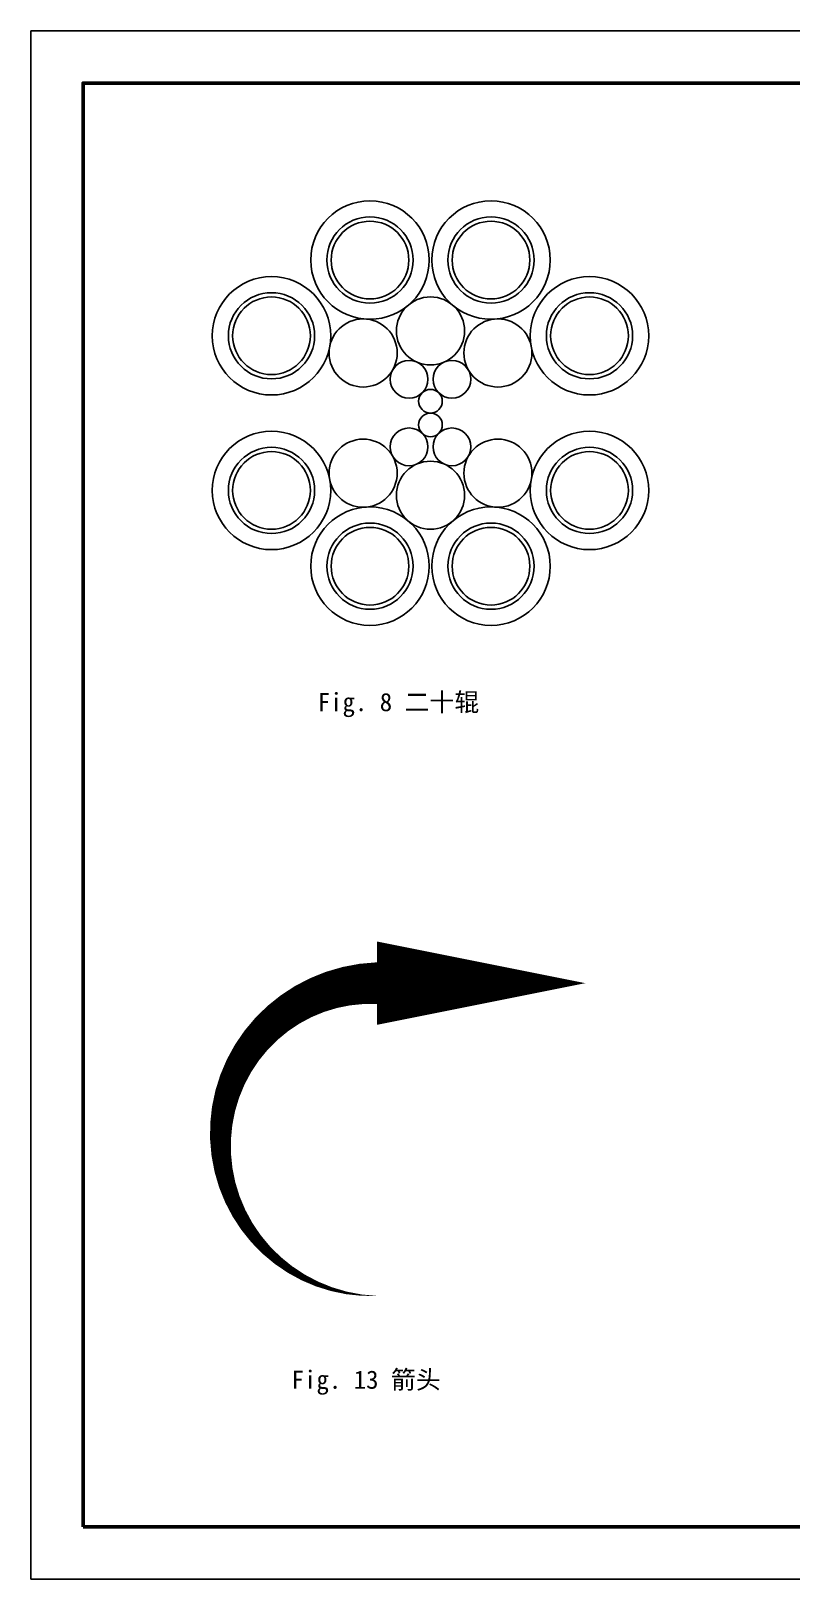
# Model space of a CAD drawing. Header units: millimetres. Extents: x 0 to 420, y 0 to 297.
# Drawn here: x 0 to 145.8, y 0 to 297 of the extents above; entities that cross this region are included whole.
import ezdxf

# ---------------------------------------------------------------- set-up
doc = ezdxf.new("R2010")
doc.units = ezdxf.units.MM
doc.styles.add('Annotative', font='simfang.ttf', dxfattribs={"width": 0.7})

msp = doc.modelspace()

# ---------------------------------------------------------------- linework, layer by layer
at = {"color": 1}
msp.add_lwpolyline([(0, 0), (420, 0), (420, 297), (0, 297), (0, 0)], dxfattribs=at)
at = {"lineweight": 50}
msp.add_lwpolyline([(10, 10), (410, 10), (410, 287), (10, 287), (10, 10)], dxfattribs=at)
msp.add_lwpolyline([(66.36, 54.32, 0, 8, -1), (66.36, 114.32, 16, 0, 0), (106.36, 114.32, 0, 0, 0)], format="xyseb")
for centre, radius in [((65.03, 253.05), 11.36), ((88.25, 253.05), 11.36), ((65.03, 253.05), 8.27), ((65.03, 253.05), 7.45), ((88.25, 253.05), 8.27), ((88.25, 253.05), 7.45), ((46.14, 238.52), 11.36), ((107.14, 238.52), 11.36), ((46.14, 238.52), 8.27), ((107.14, 238.52), 8.27), ((46.14, 238.52), 7.45), ((76.64, 239.45), 6.53), ((107.14, 238.52), 7.45), ((63.72, 235.22), 6.53), ((89.57, 235.22), 6.53), ((72.52, 230.17), 3.62), ((80.76, 230.17), 3.62), ((76.64, 225.96), 2.27), ((76.64, 221.42), 2.27), ((46.14, 208.85), 11.36), ((72.52, 217.21), 3.62), ((80.76, 217.21), 3.62), ((107.14, 208.85), 11.36), ((46.14, 208.85), 8.27), ((63.72, 212.16), 6.53), ((89.57, 212.16), 6.53), ((107.14, 208.85), 8.27), ((46.14, 208.85), 7.45), ((76.64, 207.93), 6.53), ((107.14, 208.85), 7.45), ((65.03, 194.32), 11.36), ((88.25, 194.32), 11.36), ((65.03, 194.32), 8.27), ((88.25, 194.32), 8.27), ((65.03, 194.32), 7.45), ((88.25, 194.32), 7.45)]:
    msp.add_circle(centre, radius)

# ---------------------------------------------------------------- texts
at = {"char_height": 3.5, "attachment_point": 1, "style": 'Annotative'}
for s, insert in [('{\\W1;Fig. 8 二十辊}', (55, 170)), ('{\\W1;Fig. 13 箭头}', (50, 40))]:
    msp.add_mtext(s, dxfattribs=dict(at, insert=insert))

doc.saveas('drawing.dxf')
